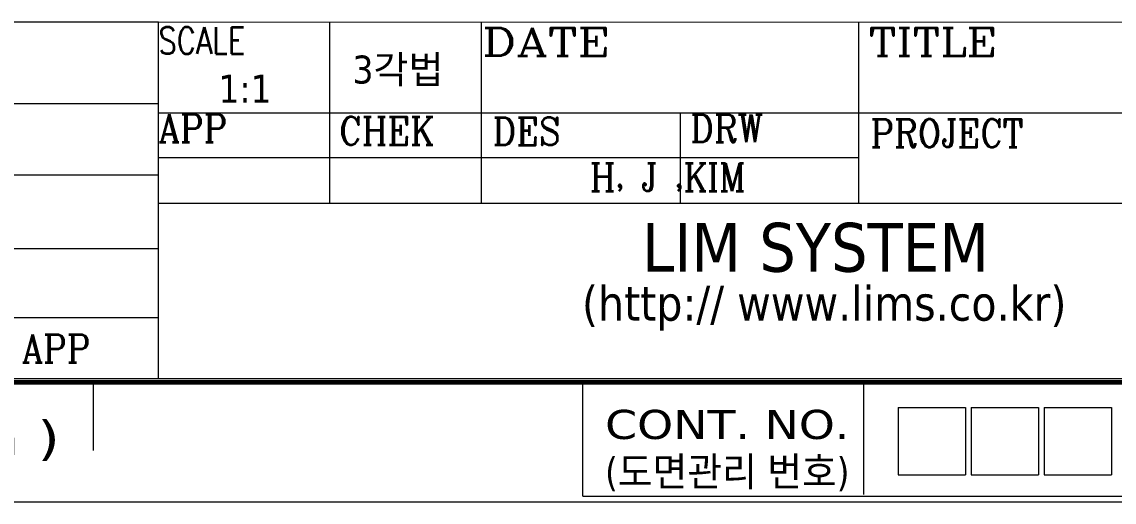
# Model space of a CAD drawing. Header units: millimetres. Extents: x 24 to 1656, y 24 to 1164.
# Drawn here: x 1011.2 to 1324.2, y 24 to 161.6 of the extents above; entities that cross this region are included whole.
import ezdxf
from ezdxf.enums import TextEntityAlignment as Align

# ---------------------------------------------------------------- set-up
doc = ezdxf.new("R2010")
doc.units = ezdxf.units.MM
doc.header["$LTSCALE"] = 4
doc.layers.get('0').update_dxf_attribs({"lineweight": 18})
for name, color, linetype, lineweight in [('SkizziergeometrieWIN-ISO', 7, 'Continuous', 50), ('가는실선_A4', 7, 'Continuous', 5), ('제목(ISO)', 7, 'Continuous', 50)]:
    doc.layers.add(name, color=color, linetype=linetype, lineweight=lineweight)
doc.layers.add('가는실선_A3', color=9, linetype='Continuous', lineweight=5, true_color=0x808080)
doc.styles.add('주 텍스트 (ISO)', font='tahoma.ttf')
doc.styles.add('주문자_A3(3.5)', font='tahoma.ttf')
doc.styles.add('텍스트 스타일12', font='tahoma.ttf')
doc.styles.add('텍스트 스타일171', font='ROMANC.shx', dxfattribs={"width": 0.9})
doc.styles.add('텍스트 스타일206', font='ROMANC.shx', dxfattribs={"width": 1.11072})
doc.styles.add('텍스트 스타일208', font='ROMANC.shx', dxfattribs={"width": 1.194322})
doc.styles.add('텍스트 스타일42', font='tahoma.ttf', dxfattribs={"width": 1.378837})
doc.styles.add('텍스트 스타일46', font='tahoma.ttf', dxfattribs={"width": 0.862937})
doc.styles.add('텍스트 스타일48', font='tahoma.ttf', dxfattribs={"width": 1.258573})
doc.styles.add('텍스트 스타일65', font='romans.shx', dxfattribs={"width": 0.8})

# ---------------------------------------------------------------- blocks, each defined once
blk = doc.blocks.new('경계 A3_경계')
blk.add_line((292.988, 6.434), (292.988, 14.596))
at = {"layer": 'SkizziergeometrieWIN-ISO', "lineweight": 18}
blk.add_line((414, 6), (6, 6), dxfattribs=at)
at = {"layer": '가는실선_A3', "color": 7, "lineweight": 60}
blk.add_line((19.02, 14.596), (401.22, 14.596), dxfattribs=at)
at = {"layer": '가는실선_A3', "color": 7}
for p, q in [((257.895, 14.596), (257.895, 9.696)), ((313.094, 14.596), (313.094, 6.554)), ((315.578, 12.772), (315.578, 7.947)), ((315.578, 12.772), (320.403, 12.772)), ((320.403, 12.772), (320.403, 7.947)), ((320.806, 12.772), (320.806, 7.947)), ((320.806, 12.772), (325.631, 12.772)), ((325.631, 12.772), (325.631, 7.947)), ((326.033, 12.772), (326.033, 7.947)), ((326.033, 12.772), (330.859, 12.772)), ((330.859, 12.772), (330.859, 7.947)), ((315.578, 7.947), (320.403, 7.947)), ((320.806, 7.947), (325.631, 7.947)), ((326.033, 7.947), (330.859, 7.947)), ((292.988, 6.434), (401.22, 6.434))]:
    blk.add_line(p, q, dxfattribs=at)
for s, height, style, width, p, p2 in [('CONT. NO.', 2.0844, '텍스트 스타일48', 1.258564, (294.583, 10.525), (312.092, 10.525)), ('A3 ( 297x420mm )', 2.46299, '텍스트 스타일42', 1.378315, (216.764, 9.382), (255.513, 9.382)), ('(도면관리 번호)', 2.0844, '텍스트 스타일46', 0.982376, (294.583, 7.146), (312.092, 7.146))]:
    blk.add_text(s, height=height, dxfattribs=dict(at, style=style, width=width)).set_placement(p, p2, align=Align.FIT)
blk = doc.blocks.new('제목 블록 A3_표제란')
at = {"layer": '가는실선_A4', "lineweight": 13}
for p, q in [((25.419, 38.66), (269.123, 38.66)), ((269.123, 38.66), (407.767, 38.63)), ((25.419, 32.809), (269.123, 32.809))]:
    blk.add_line(p, q, dxfattribs=at)
at = {"layer": '가는실선_A4', "color": 7}
for p, q in [((269.123, 13.125), (269.123, 38.66)), ((269.123, 32.147), (407.766, 32.147)), ((269.085, 27.68), (25.419, 27.68)), ((407.764, 25.66), (269.123, 25.66)), ((269.123, 22.402), (25.419, 22.402)), ((269.123, 17.468), (52.653, 17.468))]:
    blk.add_line(p, q, dxfattribs=at)
at = {"layer": '가는실선_A4'}
for p, q in [((281.383, 38.657), (281.38, 25.66)), ((292.251, 38.655), (292.249, 25.66)), ((319.289, 38.649), (319.289, 25.66)), ((306.52, 32.147), (306.52, 25.66)), ((25.419, 13.125), (407.762, 13.125))]:
    blk.add_line(p, q, dxfattribs=at)
at = {"layer": '제목(ISO)', "color": 208, "lineweight": 5, "true_color": 0x400040}
blk.add_line((269.123, 28.95), (319.289, 28.95), dxfattribs=at)
at = {"layer": '가는실선_A3', "color": 7, "style": '텍스트 스타일12'}
blk.add_attdef('질량\\P1;_001', (38.285, 15.491), '', height=2, dxfattribs=at)
at = {"layer": '가는실선_A4', "color": 7}
for s, height, style, width, p in [('SCALE', 1.9106, '텍스트 스타일65', 0.8, (269.123, 36.358)), ('APP', 2, '텍스트 스타일171', 0.9, (269.123, 30.052)), ('CHEK', 2, '텍스트 스타일171', 0.9, (282.066, 29.86)), ('DES', 2, '텍스트 스타일171', 0.9, (293.065, 29.82)), ('DRW', 2, '텍스트 스타일171', 0.9, (307.228, 30.032)), ('PROJECT', 2, '텍스트 스타일171', 0.9, (320.134, 29.678)), ('H, J ,KIM', 2, '텍스트 스타일171', 0.9, (300.028, 26.545)), ('APP', 2, '텍스트 스타일171', 0.9, (259.32, 14.265))]:
    blk.add_text(s, height=height, dxfattribs=dict(at, style=style, width=width)).set_placement(p)
for s, style, width, p, p2 in [('DATE', '텍스트 스타일208', 1.22262, (292.309, 36.23), (301.508, 36.23)), ('TITLE', '텍스트 스타일206', 1.136317, (320.017, 36.23), (329.216, 36.23))]:
    blk.add_text(s, height=2, dxfattribs=dict(at, style=style, width=width)).set_placement(p, p2, align=Align.FIT)
at = {"layer": '가는실선_A4', "color": 7, "insert": (283.032, 35.136), "char_height": 2, "attachment_point": 4, "style": '주문자_A3(3.5)'}
blk.add_mtext('\\fTahoma|b0|i0;\\H2.0000;3각법', dxfattribs=at)
at = {"layer": '가는실선_A4', "color": 7, "style": '텍스트 스타일12'}
blk.add_attdef('설명', text='', height=2, dxfattribs=at).set_placement((331.265, 35.733), align=Align.MIDDLE_LEFT)
blk.add_attdef('SCALE_001', (273.432, 32.87), '', height=2, dxfattribs=at)
blk.add_attdef('프로젝트', text='', height=2, dxfattribs=at).set_placement((340.772, 28.266), align=Align.MIDDLE_CENTER)
at = {"layer": '가는실선_A4', "style": '텍스트 스타일12'}
blk.add_attdef('리비전_번호', text='', height=2, dxfattribs=at).set_placement((388.385, 15.267), align=Align.MIDDLE_CENTER)
at = {"layer": '제목(ISO)', "insert": (298.534, 24.264), "char_height": 3.5, "attachment_point": 1, "line_spacing_factor": 0.771785, "style": '주 텍스트 (ISO)'}
blk.add_mtext('{\\H1x;    LIM SYSTEM\\H0.71429x;  \\P (http:// www.lims.co.kr)\\H1.44773x; }', dxfattribs=at)
at = {"layer": '제목(ISO)', "style": '텍스트 스타일12'}
for tag, p in [('관리자', (373.929, 36.389)), ('공급업자', (383.08, 28.642))]:
    blk.add_attdef(tag, text='', height=2, dxfattribs=at).set_placement(p, align=Align.TOP_LEFT)

msp = doc.modelspace()

# ---------------------------------------------------------------- block references
at = {"xscale": 4, "yscale": 4, "zscale": 4}
msp.add_blockref('경계 A3_경계', (0, 0), dxfattribs=at)
ref = msp.add_blockref('제목 블록 A3_표제란', (-26.19, 6.95), dxfattribs=dict(xscale=4, yscale=4, zscale=4))
ref.add_attrib('SCALE_001', '1:1', (1067.54, 138.42), dxfattribs={"layer": '가는실선_A4', "color": 7, "height": 8, "style": '텍스트 스타일12'})

doc.saveas('drawing.dxf')
